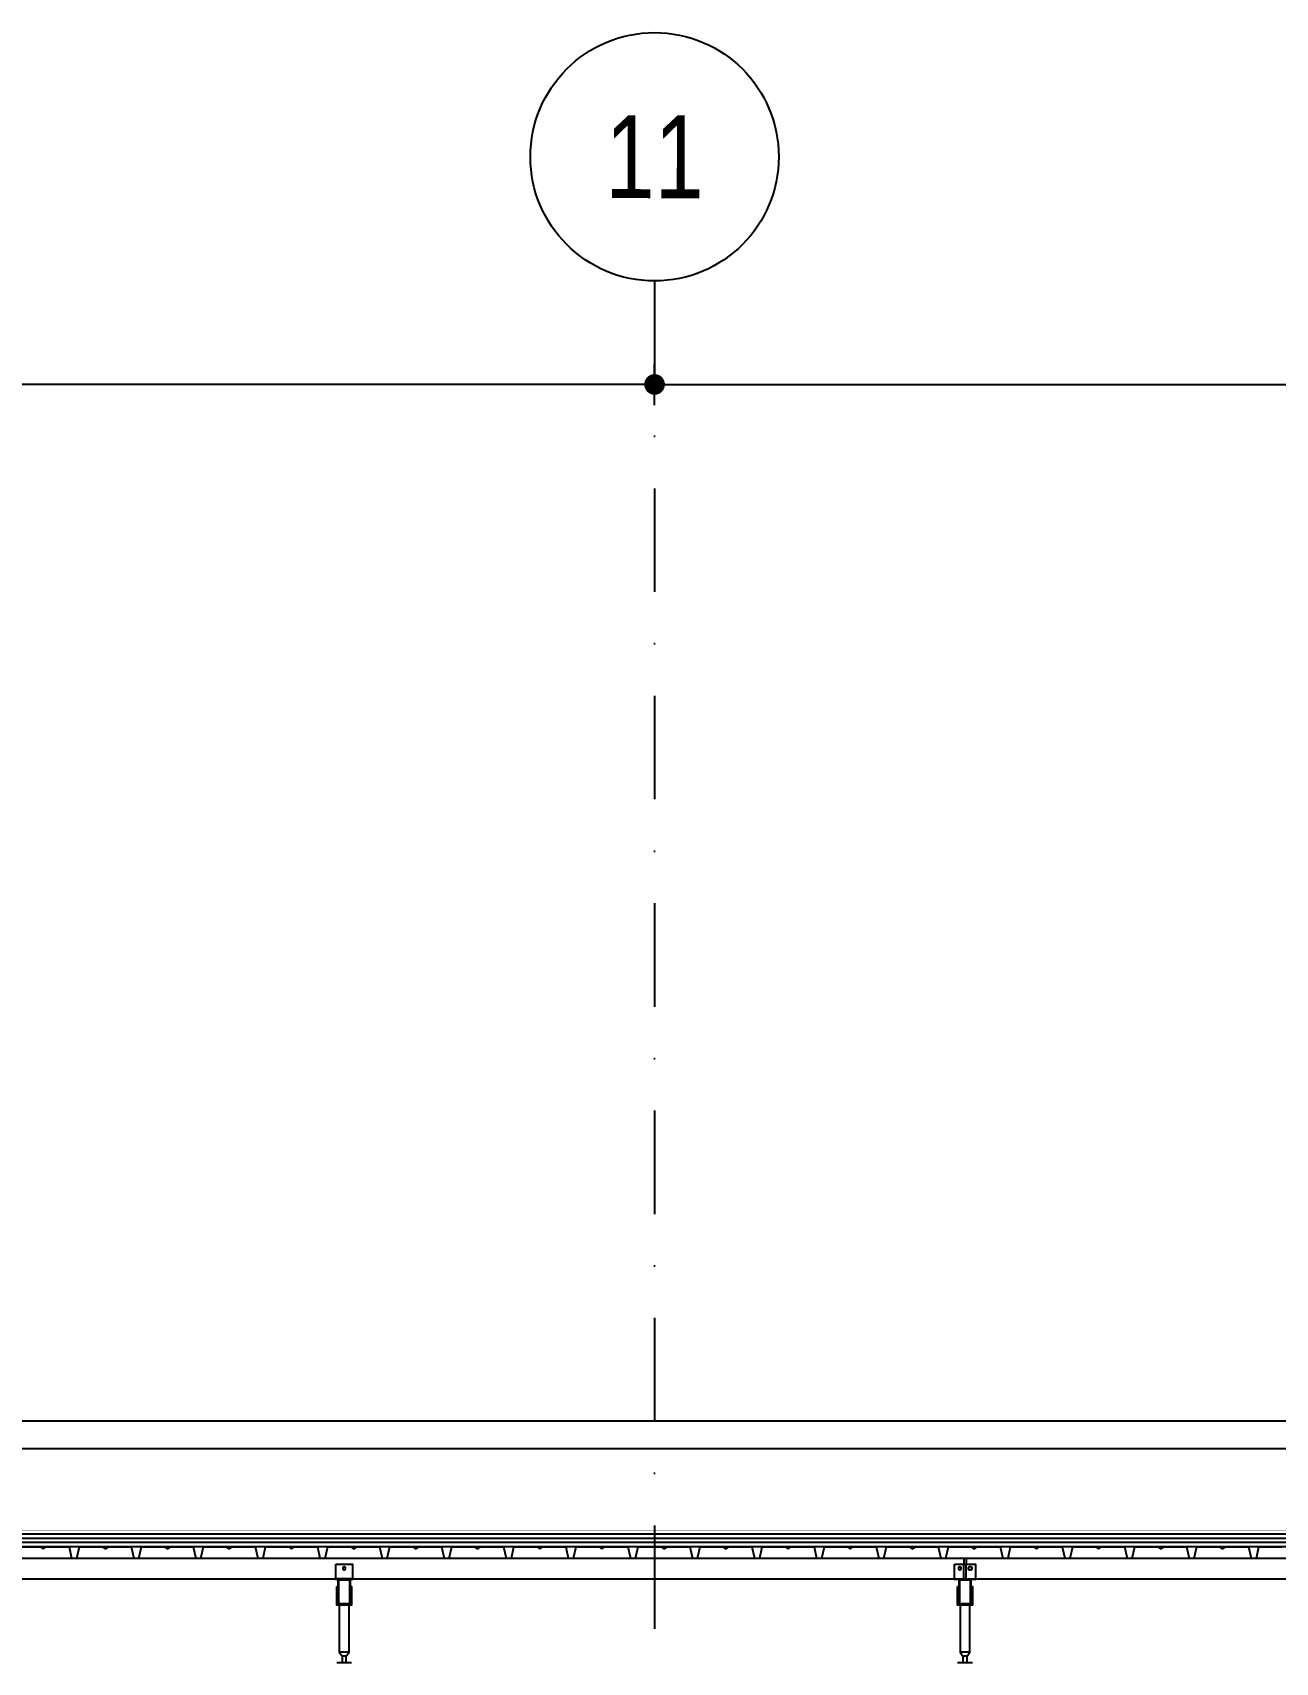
# Model space of a CAD drawing. Header units: centimetres. Extents: x 26569 to 160723, y -3143 to 14565.
# Drawn here: x 40176.4 to 40476.7, y 6345.9 to 6739.6 of the extents above; entities that cross this region are included whole.
import ezdxf
from ezdxf.enums import TextEntityAlignment as Align

# ---------------------------------------------------------------- set-up
doc = ezdxf.new("R2010")
doc.units = ezdxf.units.CM
doc.header["$LTSCALE"] = 100
doc.linetypes.add('DASHDOT2', pattern=[0.5, 0.25, -0.125, 0, -0.125])
doc.linetypes.add('HIDDEN', pattern=[9.525, 6.35, -3.175])
for name, color, linetype in [('A-ANNO-DIMS', 187, 'Continuous'), ('A-ANNO-GRID', 155, 'DASHDOT2'), ('A-ELEV-02', 253, 'Continuous'), ('A-ELEV-04', 250, 'Continuous'), ('A-WALL-INSL', 249, 'Continuous'), ('A-WALL-SNWPNL', 200, 'Continuous'), ('S-STEL', 3, 'Continuous')]:
    doc.layers.add(name, color=color, linetype=linetype)
doc.styles.add('Fields_100', font='act_simplex.shx', dxfattribs={"width": 0.8, "height": 20})
doc.linetypes.add('BATTING', pattern='A,0.00254,-2.54,[134,ltypeshp.shx,S=2.54,R=0,X=-2.54,Y=0],-5.08,[134,ltypeshp.shx,S=2.54,R=180,X=2.54,Y=0],-2.54', length=10.16254)
doc.dimstyles.new('FIELDS_100', dxfattribs={"dimscale": 0, "dimtxt": 20, "dimasz": 5, "dimexe": 5, "dimexo": 5, "dimgap": 5, "dimtad": 0, "dimdec": 0, "dimzin": 0, "dimdsep": 46, "dimtxsty": 'Fields_100', "dimblk": 'DOT', "dimcen": 0.09, "dimclrt": 50, "dimadec": 0, "dimazin": 0, "dimtfac": 1, "dimtdec": 0, "dimtix": 1, "dimtofl": 0, "dimtmove": 1, "dimatfit": 3, "dimfxl": 5, "dimfxlon": 1, "dimtolj": 1, "dimtzin": 0, "dimarcsym": 0})

# ---------------------------------------------------------------- blocks, each defined once
blk = doc.blocks.new('_Dot')
at = {"color": 0, "linetype": 'ByBlock', "lineweight": -2}
blk.add_line((-0.5, 0), (-1, 0), dxfattribs=at)
at = {"color": 0, "linetype": 'ByBlock', "const_width": 0.5}
blk.add_lwpolyline([(-0.25, 0, 1), (0.25, 0, 1)], format="xyb", close=True, dxfattribs=at)
blk = doc.blocks.new('*D698')
at = {"layer": 'A-ANNO-DIMS', "color": 0, "lineweight": -2, "transparency": 16777216}
for p, q in [((39426.73, 6649.56), (39426.73, 6659.56)), ((40326.73, 6649.56), (40326.73, 6659.56)), ((39431.73, 6654.56), (39845.07, 6654.56)), ((40321.73, 6654.56), (39908.4, 6654.56))]:
    blk.add_line(p, q, dxfattribs=at)
at = {"layer": 'DEFPOINTS', "color": 0, "transparency": 16777216}
for p in [(40326.73, 6654.56), (39426.73, 6232.06), (40326.73, 6232.06)]:
    blk.add_point(p, dxfattribs=at)
at = {"layer": 'A-ANNO-DIMS', "color": 0, "lineweight": -2, "transparency": 16777216, "xscale": 5, "yscale": 5, "zscale": 5, "rotation": 180}
blk.add_blockref('_Dot', (39426.73, 6654.56), dxfattribs=at)
at = {"layer": 'A-ANNO-DIMS', "color": 0, "lineweight": -2, "transparency": 16777216, "xscale": 5, "yscale": 5, "zscale": 5}
blk.add_blockref('_Dot', (40326.73, 6654.56), dxfattribs=at)
at = {"layer": 'A-ANNO-DIMS', "color": 50, "transparency": 16777216, "insert": (39876.73, 6654.56), "char_height": 20, "attachment_point": 5, "style": 'Fields_100'}
blk.add_mtext('\\A1;1800', dxfattribs=at)
blk = doc.blocks.new('*D699')
at = {"layer": 'A-ANNO-DIMS', "color": 0, "lineweight": -2, "transparency": 16777216}
for p, q in [((40326.73, 6649.56), (40326.73, 6659.56)), ((41226.73, 6649.56), (41226.73, 6659.56)), ((40331.73, 6654.56), (40745.07, 6654.56)), ((41221.73, 6654.56), (40808.4, 6654.56))]:
    blk.add_line(p, q, dxfattribs=at)
at = {"layer": 'DEFPOINTS', "color": 0, "transparency": 16777216}
for p in [(41226.73, 6654.56), (40326.73, 6232.06), (41226.73, 6232.06)]:
    blk.add_point(p, dxfattribs=at)
at = {"layer": 'A-ANNO-DIMS', "color": 0, "lineweight": -2, "transparency": 16777216, "xscale": 5, "yscale": 5, "zscale": 5, "rotation": 180}
blk.add_blockref('_Dot', (40326.73, 6654.56), dxfattribs=at)
at = {"layer": 'A-ANNO-DIMS', "color": 0, "lineweight": -2, "transparency": 16777216, "xscale": 5, "yscale": 5, "zscale": 5}
blk.add_blockref('_Dot', (41226.73, 6654.56), dxfattribs=at)
at = {"layer": 'A-ANNO-DIMS', "color": 50, "transparency": 16777216, "insert": (40776.73, 6654.56), "char_height": 20, "attachment_point": 5, "style": 'Fields_100'}
blk.add_mtext('\\A1;1800', dxfattribs=at)

msp = doc.modelspace()

# ---------------------------------------------------------------- linework, layer by layer
at = {"layer": 'A-ANNO-GRID'}
msp.add_lwpolyline([(40326.73, 6679.56), (40326.73, 5813.01)], dxfattribs=at)
at = {"layer": 'A-ANNO-GRID', "linetype": 'Continuous', "ltscale": 10}
msp.add_circle((40326.73, 6709.56), 30, dxfattribs=at)
at = {"layer": 'A-ELEV-02'}
for points in [[(36704.23, 6371.06), (41237.98, 6371.06)], [(40401.48, 6371.06), (40401.48, 6369.56)], [(40401.98, 6371.06), (40401.98, 6369.56)], [(36704.23, 6366.06), (41237.98, 6366.06)], [(40253.73, 6366.06), (40249.73, 6366.06)], [(40399.23, 6366.06), (40404.23, 6366.06)], [(40402.83, 6368.91), (40402.83, 6368.91), (40402.82, 6368.91), (40402.81, 6368.91), (40402.8, 6368.91), (40402.79, 6368.91), (40402.79, 6368.91), (40402.78, 6368.91), (40402.77, 6368.91), (40402.76, 6368.9), (40402.75, 6368.9), (40402.75, 6368.9), (40402.74, 6368.9), (40402.73, 6368.9), (40402.72, 6368.89), (40402.71, 6368.89), (40402.71, 6368.89), (40402.7, 6368.88), (40402.69, 6368.88), (40402.68, 6368.88), (40402.67, 6368.87), (40402.67, 6368.87), (40402.66, 6368.86), (40402.65, 6368.86), (40402.64, 6368.86), (40402.64, 6368.85), (40402.63, 6368.84), (40402.62, 6368.84), (40402.61, 6368.83), (40402.61, 6368.83), (40402.6, 6368.82), (40402.59, 6368.82), (40402.59, 6368.81), (40402.58, 6368.8), (40402.57, 6368.8), (40402.57, 6368.79), (40402.56, 6368.78), (40402.56, 6368.78), (40402.55, 6368.77), (40402.55, 6368.76), (40402.54, 6368.75), (40402.54, 6368.75), (40402.53, 6368.74), (40402.53, 6368.73), (40402.52, 6368.72), (40402.52, 6368.72), (40402.52, 6368.71), (40402.51, 6368.7), (40402.51, 6368.69), (40402.51, 6368.68), (40402.5, 6368.67), (40402.5, 6368.67), (40402.5, 6368.66), (40402.5, 6368.65), (40402.49, 6368.64), (40402.49, 6368.63), (40402.49, 6368.63), (40402.49, 6368.62), (40402.49, 6368.61), (40402.49, 6368.6), (40402.49, 6368.59), (40402.49, 6368.59), (40402.48, 6368.58), (40402.48, 6368.57), (40402.48, 6368.56), (40402.48, 6368.55), (40402.48, 6368.55), (40402.49, 6368.54), (40402.49, 6368.53), (40402.49, 6368.52), (40402.49, 6368.51), (40402.49, 6368.51), (40402.49, 6368.5), (40402.49, 6368.49), (40402.49, 6368.48), (40402.5, 6368.47), (40402.5, 6368.47), (40402.5, 6368.46), (40402.5, 6368.45), (40402.51, 6368.44), (40402.51, 6368.43), (40402.51, 6368.43), (40402.52, 6368.42), (40402.52, 6368.41), (40402.52, 6368.4), (40402.53, 6368.39), (40402.53, 6368.39), (40402.54, 6368.38), (40402.54, 6368.37), (40402.55, 6368.36), (40402.55, 6368.36), (40402.56, 6368.35), (40402.56, 6368.34), (40402.57, 6368.33), (40402.57, 6368.33), (40402.58, 6368.32), (40402.59, 6368.31), (40402.59, 6368.31), (40402.6, 6368.3), (40402.61, 6368.3), (40402.61, 6368.29), (40402.62, 6368.28), (40402.63, 6368.28), (40402.64, 6368.27), (40402.64, 6368.27), (40402.65, 6368.26), (40402.66, 6368.26), (40402.67, 6368.26), (40402.67, 6368.25), (40402.68, 6368.25), (40402.69, 6368.24), (40402.7, 6368.24), (40402.71, 6368.24), (40402.71, 6368.23), (40402.72, 6368.23), (40402.73, 6368.23), (40402.74, 6368.23), (40402.75, 6368.22), (40402.75, 6368.22), (40402.76, 6368.22), (40402.77, 6368.22), (40402.78, 6368.22), (40402.79, 6368.22), (40402.79, 6368.21), (40402.8, 6368.21), (40402.81, 6368.21), (40402.82, 6368.21), (40402.83, 6368.21), (40402.83, 6368.21)], [(40403.13, 6368.91), (40402.83, 6368.91)], [(40403.13, 6368.21), (40402.83, 6368.21)], [(40403.13, 6368.21), (40403.14, 6368.21), (40403.15, 6368.21), (40403.16, 6368.21), (40403.17, 6368.21), (40403.17, 6368.21), (40403.18, 6368.22), (40403.19, 6368.22), (40403.2, 6368.22), (40403.21, 6368.22), (40403.21, 6368.22), (40403.22, 6368.22), (40403.23, 6368.23), (40403.24, 6368.23), (40403.25, 6368.23), (40403.26, 6368.23), (40403.26, 6368.24), (40403.27, 6368.24), (40403.28, 6368.24), (40403.29, 6368.25), (40403.3, 6368.25), (40403.3, 6368.26), (40403.31, 6368.26), (40403.32, 6368.26), (40403.33, 6368.27), (40403.33, 6368.27), (40403.34, 6368.28), (40403.35, 6368.28), (40403.35, 6368.29), (40403.36, 6368.3), (40403.37, 6368.3), (40403.38, 6368.31), (40403.38, 6368.31), (40403.39, 6368.32), (40403.39, 6368.33), (40403.4, 6368.33), (40403.41, 6368.34), (40403.41, 6368.35), (40403.42, 6368.36), (40403.42, 6368.36), (40403.43, 6368.37), (40403.43, 6368.38), (40403.44, 6368.39), (40403.44, 6368.39), (40403.45, 6368.4), (40403.45, 6368.41), (40403.45, 6368.42), (40403.46, 6368.43), (40403.46, 6368.43), (40403.46, 6368.44), (40403.47, 6368.45), (40403.47, 6368.46), (40403.47, 6368.47), (40403.47, 6368.47), (40403.48, 6368.48), (40403.48, 6368.49), (40403.48, 6368.5), (40403.48, 6368.51), (40403.48, 6368.51), (40403.48, 6368.52), (40403.48, 6368.53), (40403.48, 6368.54), (40403.48, 6368.55), (40403.48, 6368.55), (40403.48, 6368.56), (40403.48, 6368.57), (40403.48, 6368.58), (40403.48, 6368.59), (40403.48, 6368.59), (40403.48, 6368.6), (40403.48, 6368.61), (40403.48, 6368.62), (40403.48, 6368.63), (40403.48, 6368.63), (40403.48, 6368.64), (40403.47, 6368.65), (40403.47, 6368.66), (40403.47, 6368.67), (40403.47, 6368.67), (40403.46, 6368.68), (40403.46, 6368.69), (40403.46, 6368.7), (40403.45, 6368.71), (40403.45, 6368.72), (40403.45, 6368.72), (40403.44, 6368.73), (40403.44, 6368.74), (40403.43, 6368.75), (40403.43, 6368.75), (40403.42, 6368.76), (40403.42, 6368.77), (40403.41, 6368.78), (40403.41, 6368.78), (40403.4, 6368.79), (40403.39, 6368.8), (40403.39, 6368.8), (40403.38, 6368.81), (40403.38, 6368.82), (40403.37, 6368.82), (40403.36, 6368.83), (40403.35, 6368.83), (40403.35, 6368.84), (40403.34, 6368.84), (40403.33, 6368.85), (40403.33, 6368.86), (40403.32, 6368.86), (40403.31, 6368.86), (40403.3, 6368.87), (40403.3, 6368.87), (40403.29, 6368.88), (40403.28, 6368.88), (40403.27, 6368.88), (40403.26, 6368.89), (40403.26, 6368.89), (40403.25, 6368.89), (40403.24, 6368.9), (40403.23, 6368.9), (40403.22, 6368.9), (40403.21, 6368.9), (40403.21, 6368.9), (40403.2, 6368.91), (40403.19, 6368.91), (40403.18, 6368.91), (40403.17, 6368.91), (40403.17, 6368.91), (40403.16, 6368.91), (40403.15, 6368.91), (40403.14, 6368.91), (40403.13, 6368.91)], [(40249.93, 6363.26), (40250.18, 6363.26)], [(40249.93, 6362.56), (40250.18, 6362.56)], [(40253.28, 6363.26), (40253.53, 6363.26)], [(40253.28, 6362.56), (40253.53, 6362.56)], [(40399.93, 6363.26), (40400.18, 6363.26)], [(40399.93, 6362.56), (40400.18, 6362.56)], [(40403.28, 6363.26), (40403.53, 6363.26)], [(40403.28, 6362.56), (40403.53, 6362.56)], [(40250.53, 6359.66), (40250.53, 6348.36), (40251.23, 6347.36), (40251.23, 6345.86)], [(40252.23, 6345.86), (40252.23, 6347.36), (40252.94, 6348.36), (40252.94, 6359.66)], [(40400.53, 6359.66), (40400.53, 6348.36), (40401.23, 6347.36), (40401.23, 6345.86)], [(40402.23, 6345.86), (40402.23, 6347.36), (40402.94, 6348.36), (40402.94, 6359.66)], [(40252.94, 6348.36), (40250.53, 6348.36)], [(40252.23, 6347.36), (40251.23, 6347.36)], [(40402.94, 6348.36), (40400.53, 6348.36)], [(40402.23, 6347.36), (40401.23, 6347.36)], [(40249.93, 6345.86), (40253.53, 6345.86)], [(40399.93, 6345.86), (40403.53, 6345.86)]]:
    msp.add_lwpolyline(points, dxfattribs=at)
for points in [[(40249.73, 6369.56), (40253.73, 6369.56), (40253.73, 6365.91), (40249.73, 6365.91)], [(40252.08, 6368.56), (40252.08, 6368.57), (40252.08, 6368.58), (40252.08, 6368.59), (40252.08, 6368.59), (40252.08, 6368.6), (40252.08, 6368.61), (40252.08, 6368.62), (40252.08, 6368.63), (40252.08, 6368.63), (40252.08, 6368.64), (40252.07, 6368.65), (40252.07, 6368.66), (40252.07, 6368.67), (40252.07, 6368.67), (40252.06, 6368.68), (40252.06, 6368.69), (40252.06, 6368.7), (40252.05, 6368.71), (40252.05, 6368.72), (40252.05, 6368.72), (40252.04, 6368.73), (40252.04, 6368.74), (40252.03, 6368.75), (40252.03, 6368.75), (40252.02, 6368.76), (40252.02, 6368.77), (40252.01, 6368.78), (40252.01, 6368.78), (40252, 6368.79), (40251.99, 6368.8), (40251.99, 6368.8), (40251.98, 6368.81), (40251.98, 6368.82), (40251.97, 6368.82), (40251.96, 6368.83), (40251.95, 6368.83), (40251.95, 6368.84), (40251.94, 6368.84), (40251.93, 6368.85), (40251.93, 6368.86), (40251.92, 6368.86), (40251.91, 6368.86), (40251.9, 6368.87), (40251.9, 6368.87), (40251.89, 6368.88), (40251.88, 6368.88), (40251.87, 6368.88), (40251.86, 6368.89), (40251.86, 6368.89), (40251.85, 6368.89), (40251.84, 6368.9), (40251.83, 6368.9), (40251.82, 6368.9), (40251.81, 6368.9), (40251.81, 6368.9), (40251.8, 6368.91), (40251.79, 6368.91), (40251.78, 6368.91), (40251.77, 6368.91), (40251.77, 6368.91), (40251.76, 6368.91), (40251.75, 6368.91), (40251.74, 6368.91), (40251.73, 6368.91), (40251.73, 6368.91), (40251.72, 6368.91), (40251.71, 6368.91), (40251.7, 6368.91), (40251.69, 6368.91), (40251.69, 6368.91), (40251.68, 6368.91), (40251.67, 6368.91), (40251.66, 6368.9), (40251.65, 6368.9), (40251.65, 6368.9), (40251.64, 6368.9), (40251.63, 6368.9), (40251.62, 6368.89), (40251.61, 6368.89), (40251.61, 6368.89), (40251.6, 6368.88), (40251.59, 6368.88), (40251.58, 6368.88), (40251.57, 6368.87), (40251.57, 6368.87), (40251.56, 6368.86), (40251.55, 6368.86), (40251.54, 6368.86), (40251.54, 6368.85), (40251.53, 6368.84), (40251.52, 6368.84), (40251.51, 6368.83), (40251.51, 6368.83), (40251.5, 6368.82), (40251.49, 6368.82), (40251.49, 6368.81), (40251.48, 6368.8), (40251.47, 6368.8), (40251.47, 6368.79), (40251.46, 6368.78), (40251.46, 6368.78), (40251.45, 6368.77), (40251.45, 6368.76), (40251.44, 6368.75), (40251.44, 6368.75), (40251.43, 6368.74), (40251.43, 6368.73), (40251.42, 6368.72), (40251.42, 6368.72), (40251.42, 6368.71), (40251.41, 6368.7), (40251.41, 6368.69), (40251.41, 6368.68), (40251.4, 6368.67), (40251.4, 6368.67), (40251.4, 6368.66), (40251.4, 6368.65), (40251.39, 6368.64), (40251.39, 6368.63), (40251.39, 6368.63), (40251.39, 6368.62), (40251.39, 6368.61), (40251.39, 6368.6), (40251.39, 6368.59), (40251.39, 6368.59), (40251.38, 6368.58), (40251.38, 6368.57), (40251.38, 6368.56), (40251.38, 6368.55), (40251.38, 6368.55), (40251.39, 6368.54), (40251.39, 6368.53), (40251.39, 6368.52), (40251.39, 6368.51), (40251.39, 6368.51), (40251.39, 6368.5), (40251.39, 6368.49), (40251.39, 6368.48), (40251.4, 6368.47), (40251.4, 6368.47), (40251.4, 6368.46), (40251.4, 6368.45), (40251.41, 6368.44), (40251.41, 6368.43), (40251.41, 6368.43), (40251.42, 6368.42), (40251.42, 6368.41), (40251.42, 6368.4), (40251.43, 6368.39), (40251.43, 6368.39), (40251.44, 6368.38), (40251.44, 6368.37), (40251.45, 6368.36), (40251.45, 6368.36), (40251.46, 6368.35), (40251.46, 6368.34), (40251.47, 6368.33), (40251.47, 6368.33), (40251.48, 6368.32), (40251.49, 6368.31), (40251.49, 6368.31), (40251.5, 6368.3), (40251.51, 6368.3), (40251.51, 6368.29), (40251.52, 6368.28), (40251.53, 6368.28), (40251.54, 6368.27), (40251.54, 6368.27), (40251.55, 6368.26), (40251.56, 6368.26), (40251.57, 6368.26), (40251.57, 6368.25), (40251.58, 6368.25), (40251.59, 6368.24), (40251.6, 6368.24), (40251.61, 6368.24), (40251.61, 6368.23), (40251.62, 6368.23), (40251.63, 6368.23), (40251.64, 6368.23), (40251.65, 6368.22), (40251.65, 6368.22), (40251.66, 6368.22), (40251.67, 6368.22), (40251.68, 6368.22), (40251.69, 6368.22), (40251.69, 6368.21), (40251.7, 6368.21), (40251.71, 6368.21), (40251.72, 6368.21), (40251.73, 6368.21), (40251.73, 6368.21), (40251.74, 6368.21), (40251.75, 6368.21), (40251.76, 6368.21), (40251.77, 6368.21), (40251.77, 6368.21), (40251.78, 6368.22), (40251.79, 6368.22), (40251.8, 6368.22), (40251.81, 6368.22), (40251.81, 6368.22), (40251.82, 6368.22), (40251.83, 6368.23), (40251.84, 6368.23), (40251.85, 6368.23), (40251.86, 6368.23), (40251.86, 6368.24), (40251.87, 6368.24), (40251.88, 6368.24), (40251.89, 6368.25), (40251.9, 6368.25), (40251.9, 6368.26), (40251.91, 6368.26), (40251.92, 6368.26), (40251.93, 6368.27), (40251.93, 6368.27), (40251.94, 6368.28), (40251.95, 6368.28), (40251.95, 6368.29), (40251.96, 6368.3), (40251.97, 6368.3), (40251.98, 6368.31), (40251.98, 6368.31), (40251.99, 6368.32), (40251.99, 6368.33), (40252, 6368.33), (40252.01, 6368.34), (40252.01, 6368.35), (40252.02, 6368.36), (40252.02, 6368.36), (40252.03, 6368.37), (40252.03, 6368.38), (40252.04, 6368.39), (40252.04, 6368.39), (40252.05, 6368.4), (40252.05, 6368.41), (40252.05, 6368.42), (40252.06, 6368.43), (40252.06, 6368.43), (40252.06, 6368.44), (40252.07, 6368.45), (40252.07, 6368.46), (40252.07, 6368.47), (40252.07, 6368.47), (40252.08, 6368.48), (40252.08, 6368.49), (40252.08, 6368.5), (40252.08, 6368.51), (40252.08, 6368.51), (40252.08, 6368.52), (40252.08, 6368.53), (40252.08, 6368.54), (40252.08, 6368.55), (40252.08, 6368.55)], [(40399.23, 6369.56), (40404.23, 6369.56), (40404.23, 6365.91), (40399.23, 6365.91)], [(40400.83, 6368.56), (40400.83, 6368.57), (40400.83, 6368.58), (40400.83, 6368.59), (40400.83, 6368.59), (40400.83, 6368.6), (40400.83, 6368.61), (40400.83, 6368.62), (40400.83, 6368.63), (40400.83, 6368.63), (40400.83, 6368.64), (40400.82, 6368.65), (40400.82, 6368.66), (40400.82, 6368.67), (40400.82, 6368.67), (40400.81, 6368.68), (40400.81, 6368.69), (40400.81, 6368.7), (40400.8, 6368.71), (40400.8, 6368.72), (40400.8, 6368.72), (40400.79, 6368.73), (40400.79, 6368.74), (40400.78, 6368.75), (40400.78, 6368.75), (40400.77, 6368.76), (40400.77, 6368.77), (40400.76, 6368.78), (40400.76, 6368.78), (40400.75, 6368.79), (40400.74, 6368.8), (40400.74, 6368.8), (40400.73, 6368.81), (40400.73, 6368.82), (40400.72, 6368.82), (40400.71, 6368.83), (40400.7, 6368.83), (40400.7, 6368.84), (40400.69, 6368.84), (40400.68, 6368.85), (40400.68, 6368.86), (40400.67, 6368.86), (40400.66, 6368.86), (40400.65, 6368.87), (40400.65, 6368.87), (40400.64, 6368.88), (40400.63, 6368.88), (40400.62, 6368.88), (40400.61, 6368.89), (40400.61, 6368.89), (40400.6, 6368.89), (40400.59, 6368.9), (40400.58, 6368.9), (40400.57, 6368.9), (40400.56, 6368.9), (40400.56, 6368.9), (40400.55, 6368.91), (40400.54, 6368.91), (40400.53, 6368.91), (40400.52, 6368.91), (40400.52, 6368.91), (40400.51, 6368.91), (40400.5, 6368.91), (40400.49, 6368.91), (40400.48, 6368.91), (40400.48, 6368.91), (40400.47, 6368.91), (40400.46, 6368.91), (40400.45, 6368.91), (40400.44, 6368.91), (40400.44, 6368.91), (40400.43, 6368.91), (40400.42, 6368.91), (40400.41, 6368.9), (40400.4, 6368.9), (40400.4, 6368.9), (40400.39, 6368.9), (40400.38, 6368.9), (40400.37, 6368.89), (40400.36, 6368.89), (40400.36, 6368.89), (40400.35, 6368.88), (40400.34, 6368.88), (40400.33, 6368.88), (40400.32, 6368.87), (40400.32, 6368.87), (40400.31, 6368.86), (40400.3, 6368.86), (40400.29, 6368.86), (40400.29, 6368.85), (40400.28, 6368.84), (40400.27, 6368.84), (40400.26, 6368.83), (40400.26, 6368.83), (40400.25, 6368.82), (40400.24, 6368.82), (40400.24, 6368.81), (40400.23, 6368.8), (40400.22, 6368.8), (40400.22, 6368.79), (40400.21, 6368.78), (40400.21, 6368.78), (40400.2, 6368.77), (40400.2, 6368.76), (40400.19, 6368.75), (40400.19, 6368.75), (40400.18, 6368.74), (40400.18, 6368.73), (40400.17, 6368.72), (40400.17, 6368.72), (40400.17, 6368.71), (40400.16, 6368.7), (40400.16, 6368.69), (40400.16, 6368.68), (40400.15, 6368.67), (40400.15, 6368.67), (40400.15, 6368.66), (40400.15, 6368.65), (40400.14, 6368.64), (40400.14, 6368.63), (40400.14, 6368.63), (40400.14, 6368.62), (40400.14, 6368.61), (40400.14, 6368.6), (40400.14, 6368.59), (40400.14, 6368.59), (40400.13, 6368.58), (40400.13, 6368.57), (40400.13, 6368.56), (40400.13, 6368.55), (40400.13, 6368.55), (40400.14, 6368.54), (40400.14, 6368.53), (40400.14, 6368.52), (40400.14, 6368.51), (40400.14, 6368.51), (40400.14, 6368.5), (40400.14, 6368.49), (40400.14, 6368.48), (40400.15, 6368.47), (40400.15, 6368.47), (40400.15, 6368.46), (40400.15, 6368.45), (40400.16, 6368.44), (40400.16, 6368.43), (40400.16, 6368.43), (40400.17, 6368.42), (40400.17, 6368.41), (40400.17, 6368.4), (40400.18, 6368.39), (40400.18, 6368.39), (40400.19, 6368.38), (40400.19, 6368.37), (40400.2, 6368.36), (40400.2, 6368.36), (40400.21, 6368.35), (40400.21, 6368.34), (40400.22, 6368.33), (40400.22, 6368.33), (40400.23, 6368.32), (40400.24, 6368.31), (40400.24, 6368.31), (40400.25, 6368.3), (40400.26, 6368.3), (40400.26, 6368.29), (40400.27, 6368.28), (40400.28, 6368.28), (40400.29, 6368.27), (40400.29, 6368.27), (40400.3, 6368.26), (40400.31, 6368.26), (40400.32, 6368.26), (40400.32, 6368.25), (40400.33, 6368.25), (40400.34, 6368.24), (40400.35, 6368.24), (40400.36, 6368.24), (40400.36, 6368.23), (40400.37, 6368.23), (40400.38, 6368.23), (40400.39, 6368.23), (40400.4, 6368.22), (40400.4, 6368.22), (40400.41, 6368.22), (40400.42, 6368.22), (40400.43, 6368.22), (40400.44, 6368.22), (40400.44, 6368.21), (40400.45, 6368.21), (40400.46, 6368.21), (40400.47, 6368.21), (40400.48, 6368.21), (40400.48, 6368.21), (40400.49, 6368.21), (40400.5, 6368.21), (40400.51, 6368.21), (40400.52, 6368.21), (40400.52, 6368.21), (40400.53, 6368.22), (40400.54, 6368.22), (40400.55, 6368.22), (40400.56, 6368.22), (40400.56, 6368.22), (40400.57, 6368.22), (40400.58, 6368.23), (40400.59, 6368.23), (40400.6, 6368.23), (40400.61, 6368.23), (40400.61, 6368.24), (40400.62, 6368.24), (40400.63, 6368.24), (40400.64, 6368.25), (40400.65, 6368.25), (40400.65, 6368.26), (40400.66, 6368.26), (40400.67, 6368.26), (40400.68, 6368.27), (40400.68, 6368.27), (40400.69, 6368.28), (40400.7, 6368.28), (40400.7, 6368.29), (40400.71, 6368.3), (40400.72, 6368.3), (40400.73, 6368.31), (40400.73, 6368.31), (40400.74, 6368.32), (40400.74, 6368.33), (40400.75, 6368.33), (40400.76, 6368.34), (40400.76, 6368.35), (40400.77, 6368.36), (40400.77, 6368.36), (40400.78, 6368.37), (40400.78, 6368.38), (40400.79, 6368.39), (40400.79, 6368.39), (40400.8, 6368.4), (40400.8, 6368.41), (40400.8, 6368.42), (40400.81, 6368.43), (40400.81, 6368.43), (40400.81, 6368.44), (40400.82, 6368.45), (40400.82, 6368.46), (40400.82, 6368.47), (40400.82, 6368.47), (40400.83, 6368.48), (40400.83, 6368.49), (40400.83, 6368.5), (40400.83, 6368.51), (40400.83, 6368.51), (40400.83, 6368.52), (40400.83, 6368.53), (40400.83, 6368.54), (40400.83, 6368.55), (40400.83, 6368.55)], [(40249.93, 6364.16), (40250.18, 6364.16), (40250.18, 6359.91), (40253.28, 6359.91), (40253.28, 6364.16), (40253.53, 6364.16), (40253.53, 6359.66), (40249.93, 6359.66)], [(40399.93, 6364.16), (40400.18, 6364.16), (40400.18, 6359.91), (40403.28, 6359.91), (40403.28, 6364.16), (40403.53, 6364.16), (40403.53, 6359.66), (40399.93, 6359.66)]]:
    msp.add_lwpolyline(points, close=True, dxfattribs=at)
at = {"layer": 'A-ELEV-02', "linetype": 'HIDDEN', "ltscale": 0.1}
for points in [[(40401.48, 6366.06), (40401.48, 6369.56)], [(40401.98, 6366.06), (40401.98, 6369.56)]]:
    msp.add_lwpolyline(points, dxfattribs=at)
at = {"layer": 'A-ELEV-04'}
for p, q in [((41257.01, 6404.13), (31299.11, 6404.13)), ((32208.53, 6397.57), (41237.71, 6397.57))]:
    msp.add_line(p, q, dxfattribs=at)
at = {"layer": 'A-WALL-INSL', "ltscale": 0.002, "const_width": 0.1}
msp.add_lwpolyline([(41241.73, 6377.81), (32205.48, 6377.81)], dxfattribs=at)
at = {"layer": 'A-WALL-INSL', "linetype": 'BATTING', "ltscale": 0.002}
for points in [[(41241.73, 6376.81), (32205.48, 6376.81)], [(41241.73, 6374.81), (32205.48, 6374.81)]]:
    msp.add_lwpolyline(points, dxfattribs=at)
at = {"layer": 'A-WALL-INSL', "ltscale": 0.002}
for points in [[(41241.73, 6375.81), (32205.48, 6375.81)], [(41241.73, 6373.81), (32205.48, 6373.81)]]:
    msp.add_lwpolyline(points, dxfattribs=at)
at = {"layer": 'A-WALL-SNWPNL', "ltscale": 100}
for points in [[(40172.75, 6373.81), (40178.25, 6373.81), (40179, 6373.31), (40179.75, 6373.81), (40185.25, 6373.81), (40185.88, 6371.06), (40187.13, 6371.06), (40187.75, 6373.81), (40193.25, 6373.81), (40194, 6373.31), (40194.75, 6373.81), (40200.25, 6373.81), (40200.88, 6371.06), (40202.13, 6371.06), (40202.75, 6373.81), (40208.25, 6373.81), (40209, 6373.31), (40209.75, 6373.81), (40215.25, 6373.81), (40215.88, 6371.06), (40217.13, 6371.06), (40217.35, 6372.04)], [(40215.66, 6372.04), (40215.88, 6371.06), (40217.13, 6371.06), (40217.75, 6373.81), (40223.25, 6373.81), (40224, 6373.31), (40224.75, 6373.81), (40230.25, 6373.81), (40230.88, 6371.06), (40232.13, 6371.06), (40232.75, 6373.81), (40238.25, 6373.81), (40239, 6373.31), (40239.75, 6373.81), (40245.25, 6373.81), (40245.88, 6371.06), (40247.13, 6371.06), (40247.75, 6373.81), (40253.25, 6373.81), (40254, 6373.31), (40254.75, 6373.81), (40260.25, 6373.81), (40260.88, 6371.06), (40262.13, 6371.06), (40262.35, 6372.04)], [(40260.66, 6372.04), (40260.88, 6371.06), (40262.13, 6371.06), (40262.75, 6373.81), (40268.25, 6373.81), (40269, 6373.31), (40269.75, 6373.81), (40275.25, 6373.81), (40275.88, 6371.06), (40277.13, 6371.06), (40277.75, 6373.81), (40283.25, 6373.81), (40284, 6373.31), (40284.75, 6373.81), (40290.25, 6373.81), (40290.88, 6371.06), (40292.13, 6371.06), (40292.75, 6373.81), (40298.25, 6373.81), (40299, 6373.31), (40299.75, 6373.81), (40305.25, 6373.81), (40305.88, 6371.06), (40307.13, 6371.06), (40307.35, 6372.04)], [(40305.66, 6372.04), (40305.88, 6371.06), (40307.13, 6371.06), (40307.75, 6373.81), (40313.25, 6373.81), (40314, 6373.31), (40314.75, 6373.81), (40320.25, 6373.81), (40320.88, 6371.06), (40322.13, 6371.06), (40322.75, 6373.81), (40328.25, 6373.81), (40329, 6373.31), (40329.75, 6373.81), (40335.25, 6373.81), (40335.88, 6371.06), (40337.13, 6371.06), (40337.75, 6373.81), (40343.25, 6373.81), (40344, 6373.31), (40344.75, 6373.81), (40350.25, 6373.81), (40350.88, 6371.06), (40352.13, 6371.06), (40352.35, 6372.04)], [(40350.66, 6372.04), (40350.88, 6371.06), (40352.13, 6371.06), (40352.75, 6373.81), (40358.25, 6373.81), (40359, 6373.31), (40359.75, 6373.81), (40365.25, 6373.81), (40365.88, 6371.06), (40367.13, 6371.06), (40367.75, 6373.81), (40373.25, 6373.81), (40374, 6373.31), (40374.75, 6373.81), (40380.25, 6373.81), (40380.88, 6371.06), (40382.13, 6371.06), (40382.75, 6373.81), (40388.25, 6373.81), (40389, 6373.31), (40389.75, 6373.81), (40395.25, 6373.81), (40395.88, 6371.06), (40397.13, 6371.06), (40397.35, 6372.04)], [(40395.66, 6372.04), (40395.88, 6371.06), (40397.13, 6371.06), (40397.75, 6373.81), (40403.25, 6373.81), (40404, 6373.31), (40404.75, 6373.81), (40410.25, 6373.81), (40410.88, 6371.06), (40412.13, 6371.06), (40412.75, 6373.81), (40418.25, 6373.81), (40419, 6373.31), (40419.75, 6373.81), (40425.25, 6373.81), (40425.88, 6371.06), (40427.13, 6371.06), (40427.75, 6373.81), (40433.25, 6373.81), (40434, 6373.31), (40434.75, 6373.81), (40440.25, 6373.81), (40440.88, 6371.06), (40442.13, 6371.06), (40442.35, 6372.04)], [(40440.66, 6372.04), (40440.88, 6371.06), (40442.13, 6371.06), (40442.75, 6373.81), (40448.25, 6373.81), (40449, 6373.31), (40449.75, 6373.81), (40455.25, 6373.81), (40455.88, 6371.06), (40457.13, 6371.06), (40457.75, 6373.81), (40463.25, 6373.81), (40464, 6373.31), (40464.75, 6373.81), (40470.25, 6373.81), (40470.88, 6371.06), (40472.13, 6371.06), (40472.75, 6373.81), (40478.25, 6373.81)]]:
    msp.add_lwpolyline(points, dxfattribs=at)
at = {"layer": 'S-STEL'}
for points in [[(40253.23, 6359.91), (40253.23, 6365.91), (40250.23, 6365.91), (40250.23, 6359.91)], [(40403.23, 6359.91), (40403.23, 6365.91), (40400.23, 6365.91), (40400.23, 6359.91)]]:
    msp.add_lwpolyline(points, dxfattribs=at)
for points in [[(40253.08, 6365.76), (40250.38, 6365.76), (40250.38, 6360.06), (40253.08, 6360.06)], [(40403.08, 6365.76), (40400.38, 6365.76), (40400.38, 6360.06), (40403.08, 6360.06)]]:
    msp.add_lwpolyline(points, close=True, dxfattribs=at)

# ---------------------------------------------------------------- texts
at = {"layer": 'A-ANNO-GRID', "color": 50, "style": 'Fields_100', "width": 0.8}
msp.add_text('11', height=20, rotation=359.9267, dxfattribs=at).set_placement((40326.73, 6709.56), align=Align.MIDDLE_CENTER)

# ---------------------------------------------------------------- dimensions: what is measured, and where the dimension line sits
at = {"layer": 'A-ANNO-DIMS'}
for base, p1, p2, picture, middle in [((40326.73, 6654.56), (39426.73, 6232.06), (40326.73, 6232.06), '*D698', (39876.73, 6654.56)), ((41226.73, 6654.56), (40326.73, 6232.06), (41226.73, 6232.06), '*D699', (40776.73, 6654.56))]:
    dim = msp.add_linear_dim(base=base, p1=p1, p2=p2, dimstyle='FIELDS_100', override={"dimscale": 1, "dimlfac": 2}, dxfattribs=at)
    dim.commit()
    dim.dimension.update_dxf_attribs({"geometry": picture, "text_midpoint": middle})

doc.saveas('drawing.dxf')
